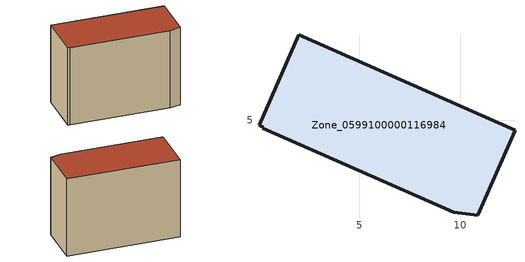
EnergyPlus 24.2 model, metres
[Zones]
Zone_0599100000116984
 floor ground (C_G): 1.99,9.24 12.71,4.51 10.87,0.3 9.68,0.46 0.2,4.6 0.23,4.66 0.03,4.75 z0
 wall outside (C_F): 0.2,4.6 9.68,0.46 10.87,0.3 12.71,4.51 1.99,9.24 0.03,4.75 0.23,4.66 0.2,4.6 z0:8.59
 roof outside (C_R): 1.99,9.24 0.03,4.75 0.23,4.66 0.2,4.6 9.68,0.46 10.87,0.3 12.71,4.51 z8.59
[BUILDING]
Pand.0599100000116984: North Axis=0; Terrain=City; Loads Convergence Tolerance Value=0.04; Temperature Convergence Tolerance Value=0.4; Solar Distribution=FullExterior; Maximum Number of Warmup Days=25; Minimum Number of Warmup Days=1
[Site:Location]
Rotterdam.The.Hague.AP_ZH_NLD Design_Conditions: Latitude=51.96; Longitude=4.45; Time Zone=1; Elevation=-4.5
[SITE:GROUNDTEMPERATURE:BUILDINGSURFACE]
18, 18, 18, 18, 18, 18, 18, 18, 18, 18, 18, 18
[MATERIAL] Thermal Absorptance=0.9; Solar Absorptance=0.7; Visible Absorptance=0.7
Name | Roughness | Thickness | Conductivity | Density | Specific Heat
G.TC.1946-1964 | MediumSmooth | 0.15 | 1 | 540 | 1210
F.TC.1946-1964 | Rough | 0.3 | 0.857143 | 1920 | 840
R.TC.1946-1964 | MediumRough | 0.2 | 0.235294 | 1500 | 1000
[CONSTRUCTION]
C_G: G.TC.1946-1964
C_F: F.TC.1946-1964
C_R: R.TC.1946-1964
[ZONE]
Zone_0599100000116984: Type=1; Multiplier=1; Ceiling Height=Autocalculate; Volume=Autocalculate; Floor Area=autocalculate; Part of Total Floor Area=Yes
[ZONEINFILTRATION:DESIGNFLOWRATE]
Infil_Zone_0599100000116984: Zone or ZoneList or Space or SpaceList=Zone_0599100000116984; Schedule=AlwaysOn; Design Flow Rate Calculation Method=Flow/Area; Flow Rate per Floor Area=0.003; Constant Term Coefficient=1; Temperature Term Coefficient=0; Velocity Term Coefficient=0; Velocity Squared Term Coefficient=0
[HVACTEMPLATE:ZONE:IDEALLOADSAIRSYSTEM]
Zone_0599100000116984: Maximum Heating Supply Air Temperature=50; Minimum Cooling Supply Air Temperature=13; Maximum Heating Supply Air Humidity Ratio=0.0156; Minimum Cooling Supply Air Humidity Ratio=0.0077; Heating Limit=NoLimit; Cooling Limit=NoLimit; Dehumidification Control Type=ConstantSensibleHeatRatio; Cooling Sensible Heat Ratio=0.7; Dehumidification Setpoint=60; Humidification Control Type=None; Humidification Setpoint=30; Outdoor Air Method=None; Outdoor Air Flow Rate per Person=0.00944; Outdoor Air Flow Rate per Zone Floor Area=0; Outdoor Air Flow Rate per Zone=0; Demand Controlled Ventilation Type=None; Outdoor Air Economizer Type=NoEconomizer; Heat Recovery Type=None; Sensible Heat Recovery Effectiveness=0.7; Latent Heat Recovery Effectiveness=0.65
[ZONECONTROL:THERMOSTAT]
ThermostatControl_Zone_0599100000116984: Zone or ZoneList=Zone_0599100000116984; Control Type Schedule=DualSetpointControlType; Control 1=Thermostat_Zone_0599100000116984; Temperature Difference Between Cutout And Setpoint=0
[THERMOSTATSETPOINT:DUALSETPOINT]
Thermostat_Zone_0599100000116984: Heating Setpoint Temperature Schedule=HeatingSetpoint_Zone_0599100000116984; Cooling Setpoint Temperature Schedule=CoolingSetpoint_Zone_0599100000116984
[SCHEDULE:COMPACT]
HeatingSetpoint_Zone_0599100000116984: Through: 12/31, For: AllDays, Until: 24:00, 21
CoolingSetpoint_Zone_0599100000116984: Through: 12/31, For: AllDays, Until: 24:00, 24
DualSetpointControlType: Through: 12/31, For: AllDays, Until: 24:00, 4
AlwaysOn: Through: 12/31, For: AllDays, Until: 24:00, 1
